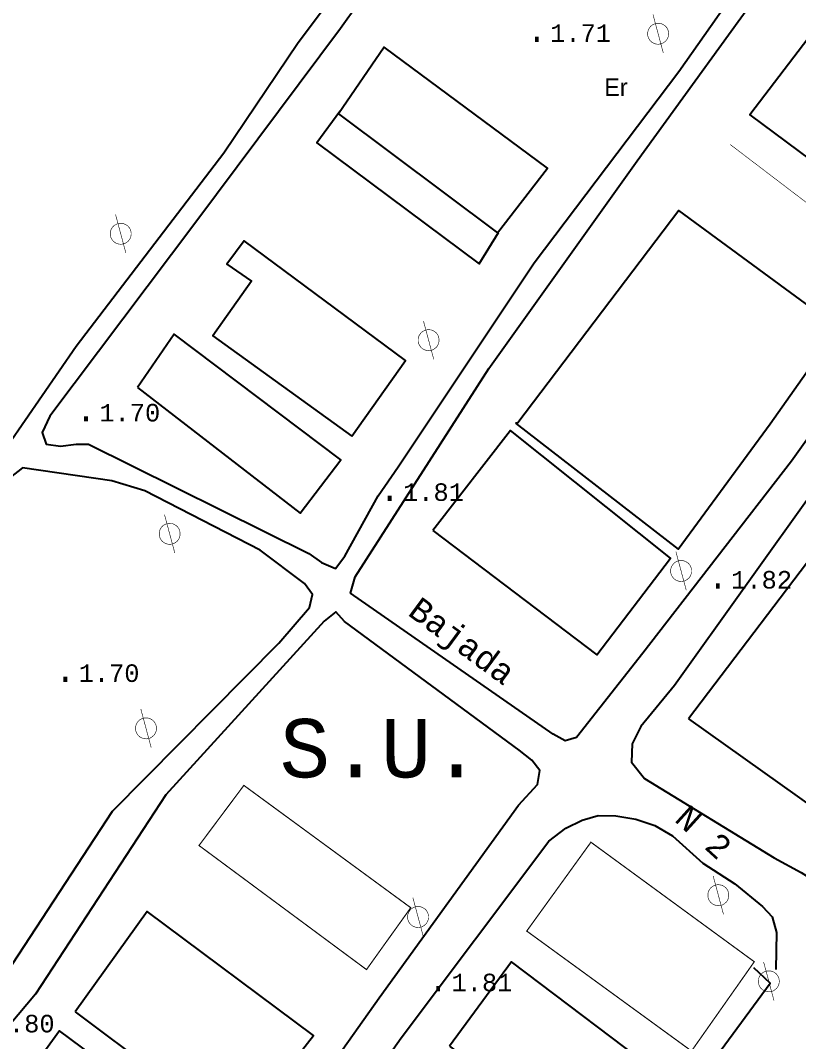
# Model space of a CAD drawing. Extents: x 743500 to 744300, y 4406200 to 4406700.
# Drawn here: x 743804.8 to 743871.2, y 4406350.3 to 4406437.4 of the extents above; entities that cross this region are included whole.
import ezdxf

# ---------------------------------------------------------------- set-up
doc = ezdxf.new("R2010")
doc.units = 0
doc.header["$MEASUREMENT"] = 0
for name, color, linetype in [('2', 7, 'CONTINUOUS'), ('24', 7, 'CONTINUOUS'), ('41', 7, 'CONTINUOUS'), ('42', 7, 'CONTINUOUS'), ('50', 7, 'CONTINUOUS'), ('51', 7, 'CONTINUOUS'), ('54', 7, 'CONTINUOUS'), ('6', 7, 'CONTINUOUS'), ('8', 7, 'CONTINUOUS')]:
    doc.layers.add(name, color=color, linetype=linetype)
doc.styles.add('MONOTXT', font='monotxt', dxfattribs={"height": 0.2})
doc.styles.get("Standard").update_dxf_attribs({"font": 'txt', "height": 0.2})

msp = doc.modelspace()

# ---------------------------------------------------------------- linework, layer by layer
at = {"layer": '2', "color": 7, "linetype": 'Continuous'}
msp.add_3dface([(744299.9999999999, 4406200), (744299.9999999999, 4406700), (743500, 4406700), (743500, 4406200)], dxfattribs=at)
at = {"layer": '41', "color": 1, "linetype": 'Continuous', "extrusion": (0.8083965546301277, -0.5886382679219377, 0), "const_width": 0.05, "elevation": -1992453.365294}
msp.add_lwpolyline([(4000010.964440091, 6.15), (4000000.771422873, 4.47)], dxfattribs=at)
at = {"layer": '41', "color": 1, "linetype": 'Continuous', "const_width": 0.05, "elevation": 3.12}
msp.add_lwpolyline([(743878.49, 4406416.85), (743865.39, 4406426.83)], dxfattribs=at)
at = {"layer": '41', "color": 1, "linetype": 'Continuous', "extrusion": (0.7995159992102336, -0.6006447927076881, 0), "const_width": 0.05, "elevation": -2051993.189815}
msp.add_lwpolyline([(3969773.674290101, 5.27), (3969766.232287682, 8.23)], dxfattribs=at)
at = {"layer": '41', "color": 1, "linetype": 'Continuous', "extrusion": (-0.8291232024929777, 0.5590659308952649, 0), "const_width": 0.05, "elevation": 1846740.167696}
msp.add_lwpolyline([(-4069299.820402302, 8.66), (-4069301.931065705, 6.28)], dxfattribs=at)
at = {"layer": '41', "color": 1, "linetype": 'Continuous', "extrusion": (0.8021266674078004, -0.5971539244058071, 0), "const_width": 0.05, "elevation": -2034641.482297}
msp.add_lwpolyline([(3978639.651048424, 4.49), (3978632.333002237, 8.56)], dxfattribs=at)
at = {"layer": '41', "color": 1, "linetype": 'Continuous', "extrusion": (-0.8260519541084239, 0.5635939754057474, 0), "const_width": 0.05, "elevation": 1868952.966328}
msp.add_lwpolyline([(-4059092.786116026, 8.91), (-4059100.025370131, 5.62)], dxfattribs=at)
at = {"layer": '41', "color": 1, "linetype": 'Continuous'}
msp.add_polyline3d([(743832.0600000002, 4406429.63, 6.41), (743830.1, 4406426.95, 3.46), (743843.9599999998, 4406416.64, 3.24), (743845.61, 4406419.31, 6.19)], dxfattribs=at)
at = {"layer": '51', "color": 1, "linetype": 'Continuous', "extrusion": (0.6046409438006298, 0.7964981664008297, 0), "const_width": 0.05, "elevation": 3959469.58872}
msp.add_lwpolyline([(2071818.829855987, 5.71), (2071801.629565292, 5.43)], dxfattribs=at)
at = {"layer": '51', "color": 1, "linetype": 'Continuous', "extrusion": (-0.6143358054993052, -0.7890446869991078, 0), "const_width": 0.05, "elevation": -3933834.065195}
msp.add_lwpolyline([(-2120065.361142347, 5.43), (-2120082.875993189, 7.93)], dxfattribs=at)
at = {"layer": '51', "color": 1, "linetype": 'Continuous', "extrusion": (0.6150887157858284, 0.7884579073818339, 0), "const_width": 0.05, "elevation": 3931804.300979}
msp.add_lwpolyline([(2123836.976883885, 5.4), (2123819.499730226, 5.43)], dxfattribs=at)
at = {"layer": '51', "color": 1, "linetype": 'Continuous', "extrusion": (-0.6022638723078365, -0.7982970801103872, 0), "const_width": 0.05, "elevation": -3965615.264808}
msp.add_lwpolyline([(-2059988.95224634, 5.43), (-2060006.602317161, 6.06)], dxfattribs=at)
at = {"layer": '51', "color": 1, "linetype": 'Continuous', "extrusion": (0.5950639643081183, 0.8036783426109644, 0), "const_width": 0.05, "elevation": 3983961.05534}
msp.add_lwpolyline([(2024278.051193385, 4.96), (2024260.506860967, 6.5)], dxfattribs=at)
at = {"layer": '51', "color": 1, "linetype": 'Continuous', "extrusion": (-0.5911865453758215, -0.806534852667014, 0), "const_width": 0.05, "elevation": -3993668.999805}
msp.add_lwpolyline([(-2005023.458211388, 9.37), (-2005040.593242756, 9.36)], dxfattribs=at)
at = {"layer": '51', "color": 1, "linetype": 'Continuous', "extrusion": (0.5916178281971508, 0.8062185468961173, 0), "const_width": 0.05, "elevation": 3992590.52545}
msp.add_lwpolyline([(2007176.257440345, 9.47), (2007159.202511439, 9.37)], dxfattribs=at)
at = {"layer": '51', "color": 1, "linetype": 'Continuous', "extrusion": (-0.03390871549960691, 0.02190872059974602, 0.999184771188417), "const_width": 0.1, "elevation": 71320.34233}
msp.add_lwpolyline([(-4104719.765627944, -1765085.655856331), (-4104718.631176535, -1765067.882734381), (-4104725.117390876, -1765067.573432999), (-4104726.152986636, -1765085.222044425), (-4104719.765627944, -1765085.655856331)], dxfattribs=at)
at = {"layer": '51', "color": 1, "linetype": 'Continuous', "extrusion": (-0.0005504471000008725, -0.0002653390000004206, 0.9999998133015852), "const_width": 0.1, "elevation": -1572.089839}
msp.add_lwpolyline([(743847.9209099227, 4406359.427978204), (743861.9909077913, 4406349.187976508), (743867.3509124834, 4406356.807978111), (743853.4009090924, 4406367.007977136), (743847.9209099227, 4406359.427978204)], dxfattribs=at)
at = {"layer": '51', "color": 1, "linetype": 'Continuous', "extrusion": (-0.5771826253221738, -0.8166150972313722, 0), "const_width": 0.05, "elevation": -4027613.103487}
msp.add_lwpolyline([(-1935846.827129446, 8.77), (-1935864.11801722, 8.71)], dxfattribs=at)
at = {"layer": '51', "color": 1, "linetype": 'Continuous'}
for points in [[(743880.4799999999, 4406419.4, 6.16), (743889.18, 4406431.33, 6.5), (743876.2399999999, 4406441.37, 6.87), (743867.08, 4406429.36, 6.39), (743880.4799999999, 4406419.4, 6.16)], [(743831.9500000002, 4406429.43, 6.08), (743845.52, 4406419.27, 6.58), (743849.8, 4406424.79, 6.39), (743835.8499999999, 4406435.13, 6.38), (743831.9500000002, 4406429.43, 6.08)], [(743847.07, 4406403.03, 4.44), (743860.96, 4406392.29, 5.39), (743868.81, 4406402.98, 5.39), (743874.6299999999, 4406411.19, 5.39), (743861.0199999998, 4406421.18, 4.25), (743847.26, 4406403.07, 4.21), (743847.07, 4406403.03, 4.44)], [(743833.0999999999, 4406401.93, 6.13), (743837.67, 4406408.37, 6.18), (743823.9, 4406418.6, 5.77), (743822.4199999998, 4406416.6, 5.48), (743824.53, 4406415.16, 6.1), (743821.2399999999, 4406410.5, 6.1), (743833.0999999999, 4406401.93, 6.13)], [(743814.78, 4406406.08, 7.93), (743828.67, 4406395.36, 8.05), (743832.15, 4406399.92, 8.11), (743817.93, 4406410.64, 8.38), (743814.78, 4406406.08, 7.93)], [(743840, 4406393.87, 4.18), (743854.01, 4406383.26, 5.36), (743860.31, 4406391.5, 6.38), (743846.63, 4406402.4, 5.14), (743840, 4406393.87, 4.18)], [(743861.8499999999, 4406377.79, 4.97), (743875.9699999999, 4406367.75, 5.92), (743878.78, 4406371.32, 8.69), (743887.8399999999, 4406384.01, 8.69), (743885.5500000002, 4406385.7, 9.08), (743890.3000000002, 4406392.1, 4.51), (743887.3099999998, 4406394.36, 4.33), (743882.4699999999, 4406387.97, 9.08), (743874.1800000002, 4406394.03, 9.08), (743861.8499999999, 4406377.79, 4.97)], [(743809.4699999999, 4406352.8, 5.29), (743823.3100000002, 4406342.43, 6.7), (743829.8199999998, 4406350.77, 8.88), (743815.6299999999, 4406361.35, 8.87), (743809.4699999999, 4406352.8, 5.29)], [(743841.4399999998, 4406349.87, 6.42), (743854.94, 4406339.68, 6.42), (743860.13, 4406346.93, 6.35), (743846.7199999999, 4406357.060000001, 6.1), (743841.4399999998, 4406349.87, 6.42)], [(743801.76, 4406342.4, 4.97), (743815.89, 4406332.16, 6.08), (743822.2900000002, 4406340.67, 6.08), (743808.12, 4406351.17, 5.2), (743801.76, 4406342.4, 4.97)]]:
    msp.add_polyline3d(points, dxfattribs=at)
at = {"layer": '54', "color": 1, "linetype": 'Continuous'}
msp.add_polyline3d([(743754.77, 4406200, 2.52), (743779.17, 4406232.58, 2.4), (743815.11, 4406281.44, 2.33), (743839.9799999999, 4406316.05, 2.56), (743868.83, 4406355.23, 2.43), (743867.41, 4406356.54, 5.9)], dxfattribs=at)
at = {"layer": '6', "color": 1, "linetype": 'Continuous', "extrusion": (-0.8062915582174104, 0.5915183202127728, 0), "const_width": 0.05, "elevation": 2006664.749098}
msp.add_lwpolyline([(-3992819.118014666, 2.52), (-3992833.132796149, 2.26)], dxfattribs=at)
at = {"layer": '6', "color": 7, "linetype": 'Continuous'}
for points in [[(743799.92, 4406401.02, 1.83), (743801.9500000002, 4406400.34, 1.83), (743802.9699999999, 4406400.27, 1.83), (743803.76, 4406401.19, 1.83), (743809.5700000002, 4406409.61, 2), (743822.17, 4406426.11, 2), (743828.5099999999, 4406435.51, 2), (743841.32, 4406452.58, 2), (743853.3599999999, 4406469.35, 2.02), (743853.3599999999, 4406469.35, 2.02)], [(743844.1900000002, 4406453.58, 2.11), (743832.1199999999, 4406436.71, 2.11), (743819.7699999998, 4406420.19, 2.1), (743807.32, 4406403.62, 1.89), (743806.6599999998, 4406402.24, 1.89), (743806.9899999999, 4406401.23, 1.89), (743808.2099999998, 4406401.08, 1.89), (743809.5700000002, 4406401.24, 1.95), (743810.6199999999, 4406401.23, 1.97), (743810.6199999999, 4406401.23, 1.97), (743829.42, 4406391.92, 1.97), (743830.51, 4406391.13, 1.97), (743831.7, 4406390.62, 1.97), (743832.5099999999, 4406391.69, 1.97), (743835.35, 4406396.82, 2.03), (743837.04, 4406399.3, 2.03), (743848.6700000002, 4406416.71, 2.05), (743861.0199999998, 4406433.04, 2.25), (743873.2999999998, 4406450.55, 2)], [(743906.81, 4406450.69, 2.41), (743894.78, 4406433.68, 2.32), (743883.12, 4406417.27, 2.17), (743870.64, 4406399.79, 2.15), (743857.9300000002, 4406383.41, 2.15), (743852.28, 4406376.21, 2.14), (743851.32, 4406375.91, 2.14), (743850.28, 4406376.49, 2.1), (743832.97, 4406388.54, 2), (743832.97, 4406388.54, 2), (743833.39, 4406389.91, 2), (743844.79, 4406407.71, 2.08), (743857.46, 4406425.42, 2.08), (743869.38, 4406441.9, 2.15), (743875.4500000002, 4406450.49, 2.15)], [(743909.31, 4406449.03, 2.35), (743908.3299999998, 4406447.85, 2.35), (743897.3599999999, 4406431.04, 2.33), (743885.41, 4406414.57, 2.3), (743872.78, 4406397.6, 2.3), (743860.65, 4406380.65, 2.3), (743857.78, 4406377.16, 2.27), (743857.0399999998, 4406375.68, 2.19), (743856.9699999999, 4406374.11, 2.12), (743858.09, 4406372.7, 2.12), (743869.17, 4406365.95, 2.12), (743871.46, 4406364.7, 2.4), (743873.3699999999, 4406363.49, 2.41), (743874.35, 4406363.1, 2.41)], [(743801.09, 4406352.310000001, 2), (743812.66, 4406369.93, 2.07), (743826.8599999999, 4406384.25, 1.88), (743829.4699999999, 4406387.3, 1.88), (743829.74, 4406388.41, 1.88), (743829.04, 4406389.34, 1.88), (743825.27, 4406392.19, 1.88), (743815.41, 4406397.26, 1.89), (743812.5899999999, 4406398.12, 2.01), (743804.9599999998, 4406399.23, 2.01), (743803.92, 4406398.41, 2.01)], [(743798.2399999999, 4406303.19, 2.21), (743810.78, 4406319.49, 2.21), (743823.23, 4406336.75, 2.47), (743835.4200000002, 4406354, 2.47), (743847.32, 4406370.43, 1.86), (743848.9400000002, 4406372.21, 1.83), (743849.1600000001, 4406373.4, 1.83), (743848.47, 4406374.27, 1.83), (743847.3899999999, 4406375.12, 1.83), (743832.4699999999, 4406386.12, 2.11), (743831.7299999999, 4406386.92, 2.11), (743830.7399999999, 4406386.14, 2.06), (743817.21, 4406371.310000001, 2), (743806.0699999998, 4406354.310000001, 2), (743793.0400000002, 4406338.810000001, 2)], [(743800.16, 4406299.27, 2.24), (743812.8999999998, 4406316.47, 2.24), (743825.53, 4406333.89, 2.26), (743837.3200000002, 4406350.58, 2.44), (743849.9200000002, 4406367.36, 2.35), (743849.9200000002, 4406367.36, 2.35), (743851.38, 4406368.48, 2.28), (743852.75, 4406369.14, 2.16), (743854.1199999999, 4406369.55, 2.13), (743855.6499999998, 4406369.53, 2.13), (743857.3399999999, 4406369.25, 2.13), (743858.9699999999, 4406368.71, 2.13), (743860.4899999999, 4406367.82, 2.13), (743863.08, 4406365.47, 2.13), (743865.79, 4406363.73, 2.13), (743868.1600000001, 4406361.79, 2.24), (743868.9899999999, 4406360.9, 2.31), (743869.36, 4406359.57, 2.31), (743869.29, 4406356.41, 2.31)]]:
    msp.add_polyline3d(points, dxfattribs=at)
at = {"layer": '8', "color": 7, "linetype": 'Continuous', "const_width": 0.05}
for points, elevation in [([(743859.69, 4406434.63), (743858.8099999998, 4406437.91)], 9.92), ([(743859.7000000002, 4406437.04), (743859.6499999998, 4406437.07), (743859.59, 4406437.09), (743859.54, 4406437.12), (743859.4899999999, 4406437.13), (743859.43, 4406437.15), (743859.3799999999, 4406437.15), (743859.3199999998, 4406437.16), (743859.27, 4406437.16), (743859.2099999998, 4406437.16), (743859.15, 4406437.16), (743859.0899999999, 4406437.15), (743859.04, 4406437.14), (743858.9799999999, 4406437.12), (743858.93, 4406437.11), (743858.88, 4406437.08), (743858.8299999998, 4406437.060000001), (743858.78, 4406437.03), (743858.7299999999, 4406437), (743858.69, 4406436.97), (743858.64, 4406436.93), (743858.6, 4406436.89), (743858.5699999998, 4406436.85), (743858.53, 4406436.8), (743858.4999999999, 4406436.75), (743858.4699999999, 4406436.7), (743858.4400000002, 4406436.66), (743858.42, 4406436.6), (743858.4000000001, 4406436.55), (743858.3799999999, 4406436.49), (743858.3699999999, 4406436.44), (743858.3599999999, 4406436.38), (743858.3599999999, 4406436.33), (743858.3599999999, 4406436.27), (743858.3599999999, 4406436.21), (743858.3599999999, 4406436.16), (743858.3699999999, 4406436.1), (743858.3799999999, 4406436.05), (743858.4000000001, 4406435.99), (743858.42, 4406435.94), (743858.4400000002, 4406435.89), (743858.4699999999, 4406435.83), (743858.4999999999, 4406435.79), (743858.53, 4406435.74), (743858.56, 4406435.7), (743858.6, 4406435.65), (743858.64, 4406435.61), (743858.69, 4406435.58), (743858.7299999999, 4406435.54), (743858.78, 4406435.51), (743858.8299999998, 4406435.48), (743858.88, 4406435.46), (743858.93, 4406435.44), (743858.9799999999, 4406435.42), (743859.04, 4406435.4), (743859.0999999999, 4406435.39), (743859.15, 4406435.38), (743859.2099999998, 4406435.38), (743859.26, 4406435.37), (743859.3199999998, 4406435.38), (743859.3799999999, 4406435.39), (743859.43, 4406435.4), (743859.4899999999, 4406435.41), (743859.54, 4406435.42), (743859.5999999999, 4406435.44), (743859.6499999998, 4406435.47), (743859.7000000002, 4406435.5), (743859.7499999999, 4406435.53), (743859.79, 4406435.56), (743859.8299999998, 4406435.6), (743859.88, 4406435.63), (743859.92, 4406435.67), (743859.95, 4406435.72), (743859.9899999999, 4406435.76), (743860.02, 4406435.810000001), (743860.04, 4406435.86), (743860.0699999998, 4406435.91), (743860.09, 4406435.97), (743860.1099999999, 4406436.02), (743860.12, 4406436.07), (743860.13, 4406436.13), (743860.14, 4406436.19), (743860.14, 4406436.24), (743860.14, 4406436.3), (743860.14, 4406436.35), (743860.13, 4406436.41), (743860.12, 4406436.47), (743860.1099999999, 4406436.52), (743860.09, 4406436.58), (743860.0699999998, 4406436.63), (743860.0500000002, 4406436.68), (743860.02, 4406436.73), (743859.9899999999, 4406436.78), (743859.95, 4406436.82), (743859.92, 4406436.87), (743859.88, 4406436.91), (743859.84, 4406436.95), (743859.79, 4406436.98), (743859.7399999999, 4406437.01), (743859.7000000002, 4406437.04)], 9.92), ([(743813.8100000002, 4406419.97), (743813.7599999999, 4406420), (743813.7, 4406420.02), (743813.6500000001, 4406420.05), (743813.5999999999, 4406420.06), (743813.5400000002, 4406420.08), (743813.4899999999, 4406420.08), (743813.4299999998, 4406420.09), (743813.38, 4406420.09), (743813.3200000002, 4406420.09), (743813.26, 4406420.09), (743813.1999999998, 4406420.08), (743813.15, 4406420.07), (743813.0899999999, 4406420.05), (743813.04, 4406420.04), (743812.99, 4406420.01), (743812.9399999998, 4406419.99), (743812.89, 4406419.96), (743812.8399999999, 4406419.93), (743812.8, 4406419.9), (743812.75, 4406419.86), (743812.71, 4406419.82), (743812.68, 4406419.78), (743812.64, 4406419.73), (743812.6099999999, 4406419.68), (743812.5799999998, 4406419.63), (743812.5500000002, 4406419.59), (743812.53, 4406419.53), (743812.5099999999, 4406419.48), (743812.4899999999, 4406419.42), (743812.4799999999, 4406419.37), (743812.4699999999, 4406419.31), (743812.4699999999, 4406419.26), (743812.4699999999, 4406419.2), (743812.4699999999, 4406419.14), (743812.4699999999, 4406419.09), (743812.4799999999, 4406419.03), (743812.4899999999, 4406418.98), (743812.5099999999, 4406418.92), (743812.53, 4406418.87), (743812.5500000002, 4406418.82), (743812.5799999998, 4406418.76), (743812.6099999999, 4406418.72), (743812.64, 4406418.67), (743812.67, 4406418.63), (743812.71, 4406418.58), (743812.75, 4406418.54), (743812.8, 4406418.51), (743812.8399999999, 4406418.47), (743812.89, 4406418.44), (743812.9399999998, 4406418.41), (743812.99, 4406418.39), (743813.04, 4406418.37), (743813.0899999999, 4406418.35), (743813.15, 4406418.33), (743813.21, 4406418.32), (743813.26, 4406418.31), (743813.3200000002, 4406418.31), (743813.37, 4406418.3), (743813.4299999998, 4406418.31), (743813.4899999999, 4406418.32), (743813.5400000002, 4406418.33), (743813.5999999999, 4406418.34), (743813.6500000001, 4406418.35), (743813.7099999998, 4406418.37), (743813.7599999999, 4406418.4), (743813.8100000002, 4406418.43), (743813.8599999999, 4406418.46), (743813.9, 4406418.49), (743813.94, 4406418.53), (743813.99, 4406418.560000001), (743814.03, 4406418.6), (743814.06, 4406418.65), (743814.0999999999, 4406418.69), (743814.13, 4406418.74), (743814.15, 4406418.79), (743814.1799999998, 4406418.84), (743814.2, 4406418.9), (743814.2199999999, 4406418.95), (743814.23, 4406419), (743814.24, 4406419.06), (743814.25, 4406419.12), (743814.25, 4406419.17), (743814.25, 4406419.23), (743814.25, 4406419.28), (743814.24, 4406419.34), (743814.23, 4406419.4), (743814.2199999999, 4406419.45), (743814.2, 4406419.51), (743814.1799999998, 4406419.560000001), (743814.1600000001, 4406419.61), (743814.13, 4406419.66), (743814.0999999999, 4406419.71), (743814.06, 4406419.75), (743814.03, 4406419.8), (743813.99, 4406419.84), (743813.95, 4406419.88), (743813.9, 4406419.91), (743813.8499999999, 4406419.94), (743813.8100000002, 4406419.97)], 9.9), ([(743813.8, 4406417.560000001), (743812.9199999998, 4406420.84)], 9.9), ([(743840.0899999999, 4406408.48), (743839.2099999998, 4406411.76)], 9.91), ([(743840.1, 4406410.89), (743840.0499999998, 4406410.92), (743839.9899999999, 4406410.94), (743839.94, 4406410.97), (743839.8899999999, 4406410.98), (743839.8299999998, 4406411), (743839.78, 4406411), (743839.7199999999, 4406411.01), (743839.67, 4406411.01), (743839.6099999999, 4406411.01), (743839.55, 4406411.01), (743839.49, 4406411), (743839.4400000002, 4406410.99), (743839.3799999999, 4406410.97), (743839.33, 4406410.96), (743839.2799999998, 4406410.93), (743839.23, 4406410.91), (743839.18, 4406410.88), (743839.13, 4406410.85), (743839.09, 4406410.82), (743839.04, 4406410.78), (743839, 4406410.74), (743838.9699999999, 4406410.7), (743838.9300000002, 4406410.65), (743838.9, 4406410.6), (743838.8699999999, 4406410.55), (743838.84, 4406410.51), (743838.8200000002, 4406410.45), (743838.8, 4406410.4), (743838.78, 4406410.34), (743838.7699999998, 4406410.29), (743838.76, 4406410.23), (743838.76, 4406410.18), (743838.76, 4406410.12), (743838.76, 4406410.060000001), (743838.76, 4406410.01), (743838.7699999998, 4406409.95), (743838.78, 4406409.9), (743838.8, 4406409.84), (743838.8200000002, 4406409.79), (743838.84, 4406409.74), (743838.8699999999, 4406409.68), (743838.9, 4406409.64), (743838.9300000002, 4406409.59), (743838.9599999998, 4406409.55), (743839, 4406409.5), (743839.04, 4406409.46), (743839.09, 4406409.43), (743839.13, 4406409.39), (743839.18, 4406409.36), (743839.23, 4406409.33), (743839.2799999998, 4406409.310000001), (743839.33, 4406409.29), (743839.3799999999, 4406409.27), (743839.4400000002, 4406409.25), (743839.4999999999, 4406409.24), (743839.55, 4406409.23), (743839.6099999999, 4406409.23), (743839.6600000001, 4406409.22), (743839.7199999999, 4406409.23), (743839.78, 4406409.24), (743839.8299999998, 4406409.25), (743839.8899999999, 4406409.26), (743839.94, 4406409.27), (743840, 4406409.29), (743840.0499999998, 4406409.32), (743840.1, 4406409.35), (743840.15, 4406409.38), (743840.1900000002, 4406409.41), (743840.2299999999, 4406409.45), (743840.28, 4406409.48), (743840.3199999998, 4406409.52), (743840.35, 4406409.57), (743840.39, 4406409.61), (743840.4199999998, 4406409.66), (743840.44, 4406409.71), (743840.4699999999, 4406409.76), (743840.4899999999, 4406409.82), (743840.51, 4406409.87), (743840.52, 4406409.92), (743840.53, 4406409.98), (743840.5400000002, 4406410.04), (743840.5400000002, 4406410.09), (743840.5400000002, 4406410.15), (743840.5400000002, 4406410.2), (743840.53, 4406410.26), (743840.52, 4406410.32), (743840.51, 4406410.37), (743840.4899999999, 4406410.43), (743840.4699999999, 4406410.48), (743840.45, 4406410.53), (743840.4199999998, 4406410.58), (743840.39, 4406410.63), (743840.35, 4406410.67), (743840.3199999998, 4406410.72), (743840.28, 4406410.76), (743840.2399999999, 4406410.8), (743840.1900000002, 4406410.83), (743840.1399999999, 4406410.86), (743840.1, 4406410.89)], 9.91), ([(743817.9799999999, 4406391.95), (743817.1, 4406395.23)], 9.95), ([(743817.9899999999, 4406394.36), (743817.94, 4406394.39), (743817.88, 4406394.41), (743817.8299999998, 4406394.44), (743817.78, 4406394.45), (743817.72, 4406394.47), (743817.6699999998, 4406394.47), (743817.61, 4406394.48), (743817.56, 4406394.48), (743817.5, 4406394.48), (743817.4399999998, 4406394.48), (743817.38, 4406394.47), (743817.3299999998, 4406394.46), (743817.27, 4406394.44), (743817.2199999999, 4406394.43), (743817.17, 4406394.4), (743817.1199999999, 4406394.38), (743817.07, 4406394.35), (743817.02, 4406394.32), (743816.9799999999, 4406394.29), (743816.9299999998, 4406394.25), (743816.8899999999, 4406394.21), (743816.86, 4406394.17), (743816.82, 4406394.12), (743816.7900000002, 4406394.07), (743816.76, 4406394.02), (743816.7299999999, 4406393.98), (743816.7099999998, 4406393.92), (743816.69, 4406393.87), (743816.6699999998, 4406393.810000001), (743816.66, 4406393.76), (743816.6499999998, 4406393.7), (743816.6499999998, 4406393.65), (743816.6499999998, 4406393.59), (743816.6499999998, 4406393.53), (743816.6499999998, 4406393.48), (743816.66, 4406393.42), (743816.6699999998, 4406393.37), (743816.69, 4406393.310000001), (743816.7099999998, 4406393.26), (743816.7299999999, 4406393.21), (743816.76, 4406393.15), (743816.7900000002, 4406393.11), (743816.82, 4406393.060000001), (743816.8499999999, 4406393.02), (743816.8899999999, 4406392.97), (743816.9299999998, 4406392.93), (743816.9799999999, 4406392.9), (743817.02, 4406392.86), (743817.07, 4406392.83), (743817.1199999999, 4406392.8), (743817.17, 4406392.78), (743817.2199999999, 4406392.76), (743817.27, 4406392.74), (743817.3299999998, 4406392.72), (743817.39, 4406392.71), (743817.4399999998, 4406392.7), (743817.5, 4406392.7), (743817.55, 4406392.69), (743817.61, 4406392.7), (743817.6699999998, 4406392.71), (743817.72, 4406392.72), (743817.78, 4406392.73), (743817.8299999998, 4406392.74), (743817.89, 4406392.76), (743817.94, 4406392.79), (743817.9899999999, 4406392.82), (743818.04, 4406392.85), (743818.0799999998, 4406392.88), (743818.12, 4406392.92), (743818.17, 4406392.95), (743818.21, 4406392.99), (743818.2399999999, 4406393.04), (743818.2799999998, 4406393.08), (743818.31, 4406393.13), (743818.3299999998, 4406393.18), (743818.3599999999, 4406393.23), (743818.38, 4406393.29), (743818.4000000001, 4406393.34), (743818.41, 4406393.39), (743818.4199999998, 4406393.45), (743818.43, 4406393.51), (743818.43, 4406393.56), (743818.43, 4406393.62), (743818.43, 4406393.67), (743818.4199999998, 4406393.73), (743818.41, 4406393.79), (743818.4000000001, 4406393.84), (743818.38, 4406393.9), (743818.3599999999, 4406393.95), (743818.3399999999, 4406394), (743818.31, 4406394.05), (743818.2799999998, 4406394.1), (743818.2399999999, 4406394.14), (743818.21, 4406394.19), (743818.17, 4406394.23), (743818.13, 4406394.27), (743818.0799999998, 4406394.3), (743818.0299999998, 4406394.33), (743817.9899999999, 4406394.36)], 9.95), ([(743861.66, 4406391.19), (743861.6099999999, 4406391.22), (743861.55, 4406391.24), (743861.4999999999, 4406391.27), (743861.45, 4406391.28), (743861.39, 4406391.3), (743861.3399999999, 4406391.3), (743861.28, 4406391.310000001), (743861.23, 4406391.310000001), (743861.1699999998, 4406391.310000001), (743861.1100000001, 4406391.310000001), (743861.05, 4406391.3), (743860.9999999999, 4406391.29), (743860.94, 4406391.27), (743860.8899999999, 4406391.26), (743860.8399999999, 4406391.23), (743860.79, 4406391.21), (743860.7399999999, 4406391.18), (743860.6900000002, 4406391.15), (743860.65, 4406391.12), (743860.6, 4406391.08), (743860.5600000002, 4406391.04), (743860.53, 4406391), (743860.4899999999, 4406390.95), (743860.4599999998, 4406390.9), (743860.43, 4406390.85), (743860.3999999998, 4406390.81), (743860.3799999999, 4406390.75), (743860.3599999999, 4406390.7), (743860.34, 4406390.64), (743860.3299999998, 4406390.59), (743860.32, 4406390.53), (743860.32, 4406390.48), (743860.32, 4406390.42), (743860.32, 4406390.36), (743860.32, 4406390.310000001), (743860.3299999998, 4406390.25), (743860.34, 4406390.2), (743860.3599999999, 4406390.14), (743860.3799999999, 4406390.09), (743860.3999999998, 4406390.04), (743860.43, 4406389.98), (743860.4599999998, 4406389.94), (743860.4899999999, 4406389.89), (743860.5200000001, 4406389.85), (743860.5600000002, 4406389.8), (743860.6, 4406389.76), (743860.65, 4406389.73), (743860.6900000002, 4406389.69), (743860.7399999999, 4406389.66), (743860.79, 4406389.63), (743860.8399999999, 4406389.61), (743860.8899999999, 4406389.59), (743860.94, 4406389.57), (743860.9999999999, 4406389.55), (743861.06, 4406389.54), (743861.1100000001, 4406389.53), (743861.1699999998, 4406389.53), (743861.2199999999, 4406389.52), (743861.28, 4406389.53), (743861.3399999999, 4406389.54), (743861.39, 4406389.55), (743861.45, 4406389.56), (743861.4999999999, 4406389.57), (743861.56, 4406389.59), (743861.6099999999, 4406389.62), (743861.66, 4406389.65), (743861.71, 4406389.68), (743861.7499999999, 4406389.71), (743861.79, 4406389.75), (743861.8399999999, 4406389.78), (743861.88, 4406389.82), (743861.91, 4406389.87), (743861.9499999998, 4406389.91), (743861.98, 4406389.96), (743862, 4406390.01), (743862.0299999998, 4406390.060000001), (743862.0500000002, 4406390.12), (743862.07, 4406390.17), (743862.0799999998, 4406390.22), (743862.0899999999, 4406390.28), (743862.0999999999, 4406390.34), (743862.0999999999, 4406390.39), (743862.0999999999, 4406390.45), (743862.0999999999, 4406390.5), (743862.0899999999, 4406390.56), (743862.0799999998, 4406390.62), (743862.07, 4406390.67), (743862.0500000002, 4406390.73), (743862.0299999998, 4406390.78), (743862.0099999999, 4406390.83), (743861.98, 4406390.88), (743861.9499999998, 4406390.93), (743861.91, 4406390.97), (743861.88, 4406391.02), (743861.8399999999, 4406391.060000001), (743861.8000000002, 4406391.1), (743861.7499999999, 4406391.13), (743861.7, 4406391.16), (743861.66, 4406391.19)], 10.1), ([(743861.65, 4406388.78), (743860.77, 4406392.060000001)], 10.1), ([(743815.9599999998, 4406375.35), (743815.0799999998, 4406378.63)], 9.95), ([(743815.9699999999, 4406377.76), (743815.92, 4406377.79), (743815.8599999999, 4406377.810000001), (743815.81, 4406377.84), (743815.76, 4406377.85), (743815.7, 4406377.87), (743815.6499999998, 4406377.87), (743815.5899999999, 4406377.88), (743815.54, 4406377.88), (743815.4799999999, 4406377.88), (743815.4200000002, 4406377.88), (743815.3599999999, 4406377.87), (743815.31, 4406377.86), (743815.25, 4406377.84), (743815.2, 4406377.83), (743815.15, 4406377.8), (743815.0999999999, 4406377.78), (743815.05, 4406377.75), (743815, 4406377.72), (743814.9599999998, 4406377.69), (743814.9100000001, 4406377.65), (743814.87, 4406377.61), (743814.8399999999, 4406377.57), (743814.7999999998, 4406377.52), (743814.7699999998, 4406377.47), (743814.74, 4406377.42), (743814.7099999998, 4406377.38), (743814.69, 4406377.32), (743814.6700000002, 4406377.27), (743814.65, 4406377.21), (743814.64, 4406377.16), (743814.6299999999, 4406377.1), (743814.6299999999, 4406377.05), (743814.6299999999, 4406376.99), (743814.6299999999, 4406376.93), (743814.6299999999, 4406376.88), (743814.64, 4406376.82), (743814.65, 4406376.77), (743814.6700000002, 4406376.71), (743814.69, 4406376.66), (743814.7099999998, 4406376.61), (743814.74, 4406376.55), (743814.7699999998, 4406376.51), (743814.7999999998, 4406376.46), (743814.83, 4406376.42), (743814.87, 4406376.37), (743814.9100000001, 4406376.33), (743814.9599999998, 4406376.3), (743815, 4406376.26), (743815.05, 4406376.23), (743815.0999999999, 4406376.2), (743815.15, 4406376.18), (743815.2, 4406376.16), (743815.25, 4406376.14), (743815.31, 4406376.12), (743815.3699999999, 4406376.11), (743815.4200000002, 4406376.1), (743815.4799999999, 4406376.1), (743815.53, 4406376.09), (743815.5899999999, 4406376.1), (743815.6499999998, 4406376.11), (743815.7, 4406376.12), (743815.76, 4406376.13), (743815.81, 4406376.14), (743815.8699999999, 4406376.16), (743815.92, 4406376.19), (743815.9699999999, 4406376.22), (743816.02, 4406376.25), (743816.06, 4406376.28), (743816.0999999999, 4406376.32), (743816.15, 4406376.35), (743816.19, 4406376.39), (743816.2199999999, 4406376.44), (743816.26, 4406376.48), (743816.29, 4406376.53), (743816.31, 4406376.58), (743816.3399999999, 4406376.63), (743816.36, 4406376.69), (743816.3799999999, 4406376.74), (743816.3899999999, 4406376.79), (743816.4, 4406376.85), (743816.4099999998, 4406376.91), (743816.4099999998, 4406376.96), (743816.4099999998, 4406377.02), (743816.4099999998, 4406377.07), (743816.4, 4406377.13), (743816.3899999999, 4406377.19), (743816.3799999999, 4406377.24), (743816.36, 4406377.3), (743816.3399999999, 4406377.35), (743816.32, 4406377.4), (743816.29, 4406377.45), (743816.26, 4406377.5), (743816.2199999999, 4406377.54), (743816.19, 4406377.59), (743816.15, 4406377.63), (743816.11, 4406377.67), (743816.06, 4406377.7), (743816.01, 4406377.73), (743815.9699999999, 4406377.76)], 9.95), ([(743864.8299999998, 4406361.11), (743863.95, 4406364.39)], 10.18), ([(743864.84, 4406363.52), (743864.79, 4406363.55), (743864.7299999999, 4406363.57), (743864.6800000002, 4406363.6), (743864.63, 4406363.61), (743864.57, 4406363.63), (743864.52, 4406363.63), (743864.4599999998, 4406363.64), (743864.41, 4406363.64), (743864.3499999999, 4406363.64), (743864.29, 4406363.64), (743864.2299999999, 4406363.63), (743864.18, 4406363.62), (743864.12, 4406363.6), (743864.0699999998, 4406363.59), (743864.02, 4406363.560000001), (743863.9699999999, 4406363.54), (743863.9200000002, 4406363.51), (743863.8699999999, 4406363.48), (743863.83, 4406363.45), (743863.78, 4406363.41), (743863.7400000001, 4406363.37), (743863.7099999998, 4406363.33), (743863.67, 4406363.28), (743863.6399999999, 4406363.23), (743863.61, 4406363.18), (743863.5799999998, 4406363.14), (743863.5599999998, 4406363.08), (743863.5399999998, 4406363.03), (743863.52, 4406362.97), (743863.51, 4406362.92), (743863.5, 4406362.86), (743863.5, 4406362.810000001), (743863.5, 4406362.75), (743863.5, 4406362.69), (743863.5, 4406362.64), (743863.51, 4406362.58), (743863.52, 4406362.53), (743863.5399999998, 4406362.47), (743863.5599999998, 4406362.42), (743863.5799999998, 4406362.37), (743863.61, 4406362.31), (743863.6399999999, 4406362.27), (743863.67, 4406362.22), (743863.7000000002, 4406362.18), (743863.7400000001, 4406362.13), (743863.78, 4406362.09), (743863.83, 4406362.06), (743863.8699999999, 4406362.02), (743863.9200000002, 4406361.99), (743863.9699999999, 4406361.96), (743864.02, 4406361.94), (743864.0699999998, 4406361.92), (743864.12, 4406361.9), (743864.18, 4406361.88), (743864.2399999999, 4406361.87), (743864.29, 4406361.86), (743864.3499999999, 4406361.86), (743864.3999999998, 4406361.85), (743864.4599999998, 4406361.86), (743864.52, 4406361.87), (743864.57, 4406361.88), (743864.63, 4406361.89), (743864.6800000002, 4406361.9), (743864.7399999999, 4406361.92), (743864.79, 4406361.95), (743864.84, 4406361.98), (743864.89, 4406362.01), (743864.93, 4406362.04), (743864.9699999999, 4406362.08), (743865.02, 4406362.11), (743865.06, 4406362.15), (743865.09, 4406362.2), (743865.1299999999, 4406362.24), (743865.16, 4406362.29), (743865.18, 4406362.34), (743865.2099999998, 4406362.39), (743865.2299999999, 4406362.45), (743865.2499999999, 4406362.5), (743865.2599999999, 4406362.55), (743865.2700000001, 4406362.61), (743865.28, 4406362.67), (743865.28, 4406362.72), (743865.28, 4406362.78), (743865.28, 4406362.83), (743865.2700000001, 4406362.89), (743865.2599999999, 4406362.95), (743865.2499999999, 4406363), (743865.2299999999, 4406363.06), (743865.2099999998, 4406363.11), (743865.1900000002, 4406363.16), (743865.16, 4406363.21), (743865.1299999999, 4406363.26), (743865.09, 4406363.3), (743865.06, 4406363.35), (743865.02, 4406363.39), (743864.9799999999, 4406363.43), (743864.93, 4406363.46), (743864.88, 4406363.49), (743864.84, 4406363.52)], 10.18), ([(743839.19, 4406359.25), (743838.3100000002, 4406362.53)], 2.47), ([(743839.2, 4406361.66), (743839.1500000001, 4406361.69), (743839.09, 4406361.71), (743839.04, 4406361.74), (743838.9899999999, 4406361.75), (743838.9300000002, 4406361.77), (743838.8799999999, 4406361.77), (743838.8200000002, 4406361.78), (743838.7699999998, 4406361.78), (743838.7099999998, 4406361.78), (743838.65, 4406361.78), (743838.5899999999, 4406361.77), (743838.54, 4406361.76), (743838.4799999999, 4406361.74), (743838.43, 4406361.73), (743838.3799999999, 4406361.7), (743838.3299999998, 4406361.68), (743838.2799999998, 4406361.65), (743838.23, 4406361.62), (743838.19, 4406361.59), (743838.14, 4406361.55), (743838.0999999999, 4406361.51), (743838.0700000002, 4406361.47), (743838.03, 4406361.42), (743837.9999999999, 4406361.37), (743837.9699999999, 4406361.32), (743837.94, 4406361.28), (743837.92, 4406361.22), (743837.9, 4406361.17), (743837.88, 4406361.11), (743837.8699999999, 4406361.06), (743837.8599999999, 4406361), (743837.8599999999, 4406360.95), (743837.8599999999, 4406360.89), (743837.8599999999, 4406360.83), (743837.8599999999, 4406360.78), (743837.8699999999, 4406360.72), (743837.88, 4406360.67), (743837.9, 4406360.61), (743837.92, 4406360.560000001), (743837.94, 4406360.51), (743837.9699999999, 4406360.45), (743837.9999999999, 4406360.41), (743838.03, 4406360.36), (743838.06, 4406360.32), (743838.0999999999, 4406360.27), (743838.14, 4406360.23), (743838.19, 4406360.2), (743838.23, 4406360.16), (743838.2799999998, 4406360.13), (743838.3299999998, 4406360.1), (743838.3799999999, 4406360.08), (743838.43, 4406360.06), (743838.4799999999, 4406360.04), (743838.54, 4406360.02), (743838.5999999999, 4406360.01), (743838.65, 4406360), (743838.7099999998, 4406360), (743838.76, 4406359.99), (743838.8200000002, 4406360), (743838.8799999999, 4406360.01), (743838.9300000002, 4406360.02), (743838.9899999999, 4406360.03), (743839.04, 4406360.04), (743839.0999999999, 4406360.06), (743839.1500000001, 4406360.09), (743839.2, 4406360.12), (743839.25, 4406360.15), (743839.29, 4406360.18), (743839.33, 4406360.22), (743839.3799999999, 4406360.25), (743839.42, 4406360.29), (743839.45, 4406360.34), (743839.49, 4406360.38), (743839.52, 4406360.43), (743839.5399999998, 4406360.48), (743839.57, 4406360.53), (743839.5899999999, 4406360.59), (743839.6099999999, 4406360.64), (743839.6199999999, 4406360.69), (743839.6299999999, 4406360.75), (743839.64, 4406360.810000001), (743839.64, 4406360.86), (743839.64, 4406360.92), (743839.64, 4406360.97), (743839.6299999999, 4406361.03), (743839.6199999999, 4406361.09), (743839.6099999999, 4406361.14), (743839.5899999999, 4406361.2), (743839.57, 4406361.25), (743839.55, 4406361.3), (743839.52, 4406361.35), (743839.49, 4406361.4), (743839.45, 4406361.44), (743839.42, 4406361.49), (743839.3799999999, 4406361.53), (743839.3399999999, 4406361.57), (743839.29, 4406361.6), (743839.24, 4406361.63), (743839.2, 4406361.66)], 2.47), ([(743869.1399999999, 4406353.76), (743868.26, 4406357.04)], 10.7), ([(743869.1499999998, 4406356.17), (743869.0999999999, 4406356.2), (743869.04, 4406356.22), (743868.9899999999, 4406356.25), (743868.94, 4406356.26), (743868.8799999999, 4406356.28), (743868.83, 4406356.28), (743868.77, 4406356.29), (743868.7199999999, 4406356.29), (743868.66, 4406356.29), (743868.5999999999, 4406356.29), (743868.54, 4406356.28), (743868.4900000001, 4406356.27), (743868.43, 4406356.25), (743868.3799999999, 4406356.24), (743868.3299999998, 4406356.21), (743868.28, 4406356.19), (743868.23, 4406356.16), (743868.1800000002, 4406356.13), (743868.14, 4406356.1), (743868.0899999999, 4406356.060000001), (743868.05, 4406356.02), (743868.02, 4406355.98), (743867.98, 4406355.93), (743867.95, 4406355.88), (743867.92, 4406355.83), (743867.8899999999, 4406355.79), (743867.8699999999, 4406355.73), (743867.8499999999, 4406355.68), (743867.83, 4406355.62), (743867.8200000002, 4406355.57), (743867.81, 4406355.51), (743867.81, 4406355.46), (743867.81, 4406355.4), (743867.81, 4406355.34), (743867.81, 4406355.29), (743867.8200000002, 4406355.23), (743867.83, 4406355.18), (743867.8499999999, 4406355.12), (743867.8699999999, 4406355.07), (743867.8899999999, 4406355.02), (743867.92, 4406354.96), (743867.95, 4406354.92), (743867.98, 4406354.87), (743868.01, 4406354.83), (743868.05, 4406354.78), (743868.0899999999, 4406354.74), (743868.14, 4406354.71), (743868.1800000002, 4406354.67), (743868.23, 4406354.64), (743868.28, 4406354.61), (743868.3299999998, 4406354.59), (743868.3799999999, 4406354.57), (743868.43, 4406354.55), (743868.4900000001, 4406354.53), (743868.5499999998, 4406354.52), (743868.5999999999, 4406354.51), (743868.66, 4406354.51), (743868.7099999998, 4406354.5), (743868.77, 4406354.51), (743868.83, 4406354.52), (743868.8799999999, 4406354.53), (743868.94, 4406354.54), (743868.9899999999, 4406354.55), (743869.05, 4406354.57), (743869.0999999999, 4406354.6), (743869.1499999998, 4406354.63), (743869.2000000002, 4406354.66), (743869.2399999999, 4406354.69), (743869.28, 4406354.73), (743869.3299999998, 4406354.76), (743869.3699999999, 4406354.8), (743869.4, 4406354.85), (743869.4400000002, 4406354.89), (743869.4699999999, 4406354.94), (743869.4899999999, 4406354.99), (743869.52, 4406355.04), (743869.54, 4406355.1), (743869.56, 4406355.15), (743869.5699999998, 4406355.2), (743869.5799999998, 4406355.26), (743869.59, 4406355.32), (743869.59, 4406355.37), (743869.59, 4406355.43), (743869.59, 4406355.48), (743869.5799999998, 4406355.54), (743869.5699999998, 4406355.6), (743869.56, 4406355.65), (743869.54, 4406355.71), (743869.52, 4406355.76), (743869.4999999999, 4406355.810000001), (743869.4699999999, 4406355.86), (743869.4400000002, 4406355.91), (743869.4, 4406355.95), (743869.3699999999, 4406356), (743869.3299999998, 4406356.04), (743869.29, 4406356.08), (743869.2399999999, 4406356.11), (743869.19, 4406356.14), (743869.1499999998, 4406356.17)], 10.7)]:
    msp.add_lwpolyline(points, dxfattribs=dict(at, elevation=elevation))

# ---------------------------------------------------------------- texts
at = {"layer": '24', "color": 7, "linetype": 'Continuous', "style": 'MONOTXT'}
for s, height, p in [('1.71                        ', 1.5, (743850.03, 4406435.58, 1.71)), ('.                           ', 1.99, (743848.0299999998, 4406435.58, 1.71)), ('1.70                        ', 1.5, (743811.54, 4406403.18, 1.7)), ('.                           ', 1.99, (743809.5399999998, 4406403.18, 1.7)), ('1.81                        ', 1.5, (743837.47, 4406396.4, 1.81)), ('.                           ', 1.99, (743835.4699999999, 4406396.4, 1.81)), ('1.82                        ', 1.5, (743865.4899999999, 4406388.92, 1.82)), ('.                           ', 1.99, (743863.49, 4406388.92, 1.82)), ('1.70                        ', 1.5, (743809.77, 4406380.95, 1.7)), ('.                           ', 1.99, (743807.7699999998, 4406380.95, 1.7)), ('1.81                        ', 1.5, (743841.61, 4406354.55, 1.81)), ('.                           ', 1.99, (743839.6099999999, 4406354.55, 1.81)), ('1.80                        ', 1.5, (743802.52, 4406351.04, 1.8))]:
    msp.add_text(s, height=height, dxfattribs=at).set_placement(p)
at = {"layer": '42', "color": 7, "linetype": 'Continuous'}
msp.add_text('Er                          ', height=1.49, rotation=359.7900000066, dxfattribs=at).set_placement((743854.6499999998, 4406430.97, 1.7))
at = {"layer": '50', "color": 7, "linetype": 'Continuous', "style": 'MONOTXT'}
for s, rotation, p in [('Bajada                      ', 323.5900000054, (743837.7699999998, 4406386.72)), ('N 2                         ', 317.7800000243, (743860.55, 4406369.12))]:
    msp.add_text(s, height=1.99, rotation=rotation, dxfattribs=at).set_placement(p)
msp.add_text('S.U.                        ', height=4.99, dxfattribs=at).set_placement((743826.9299999998, 4406372.8))

doc.saveas('drawing.dxf')
